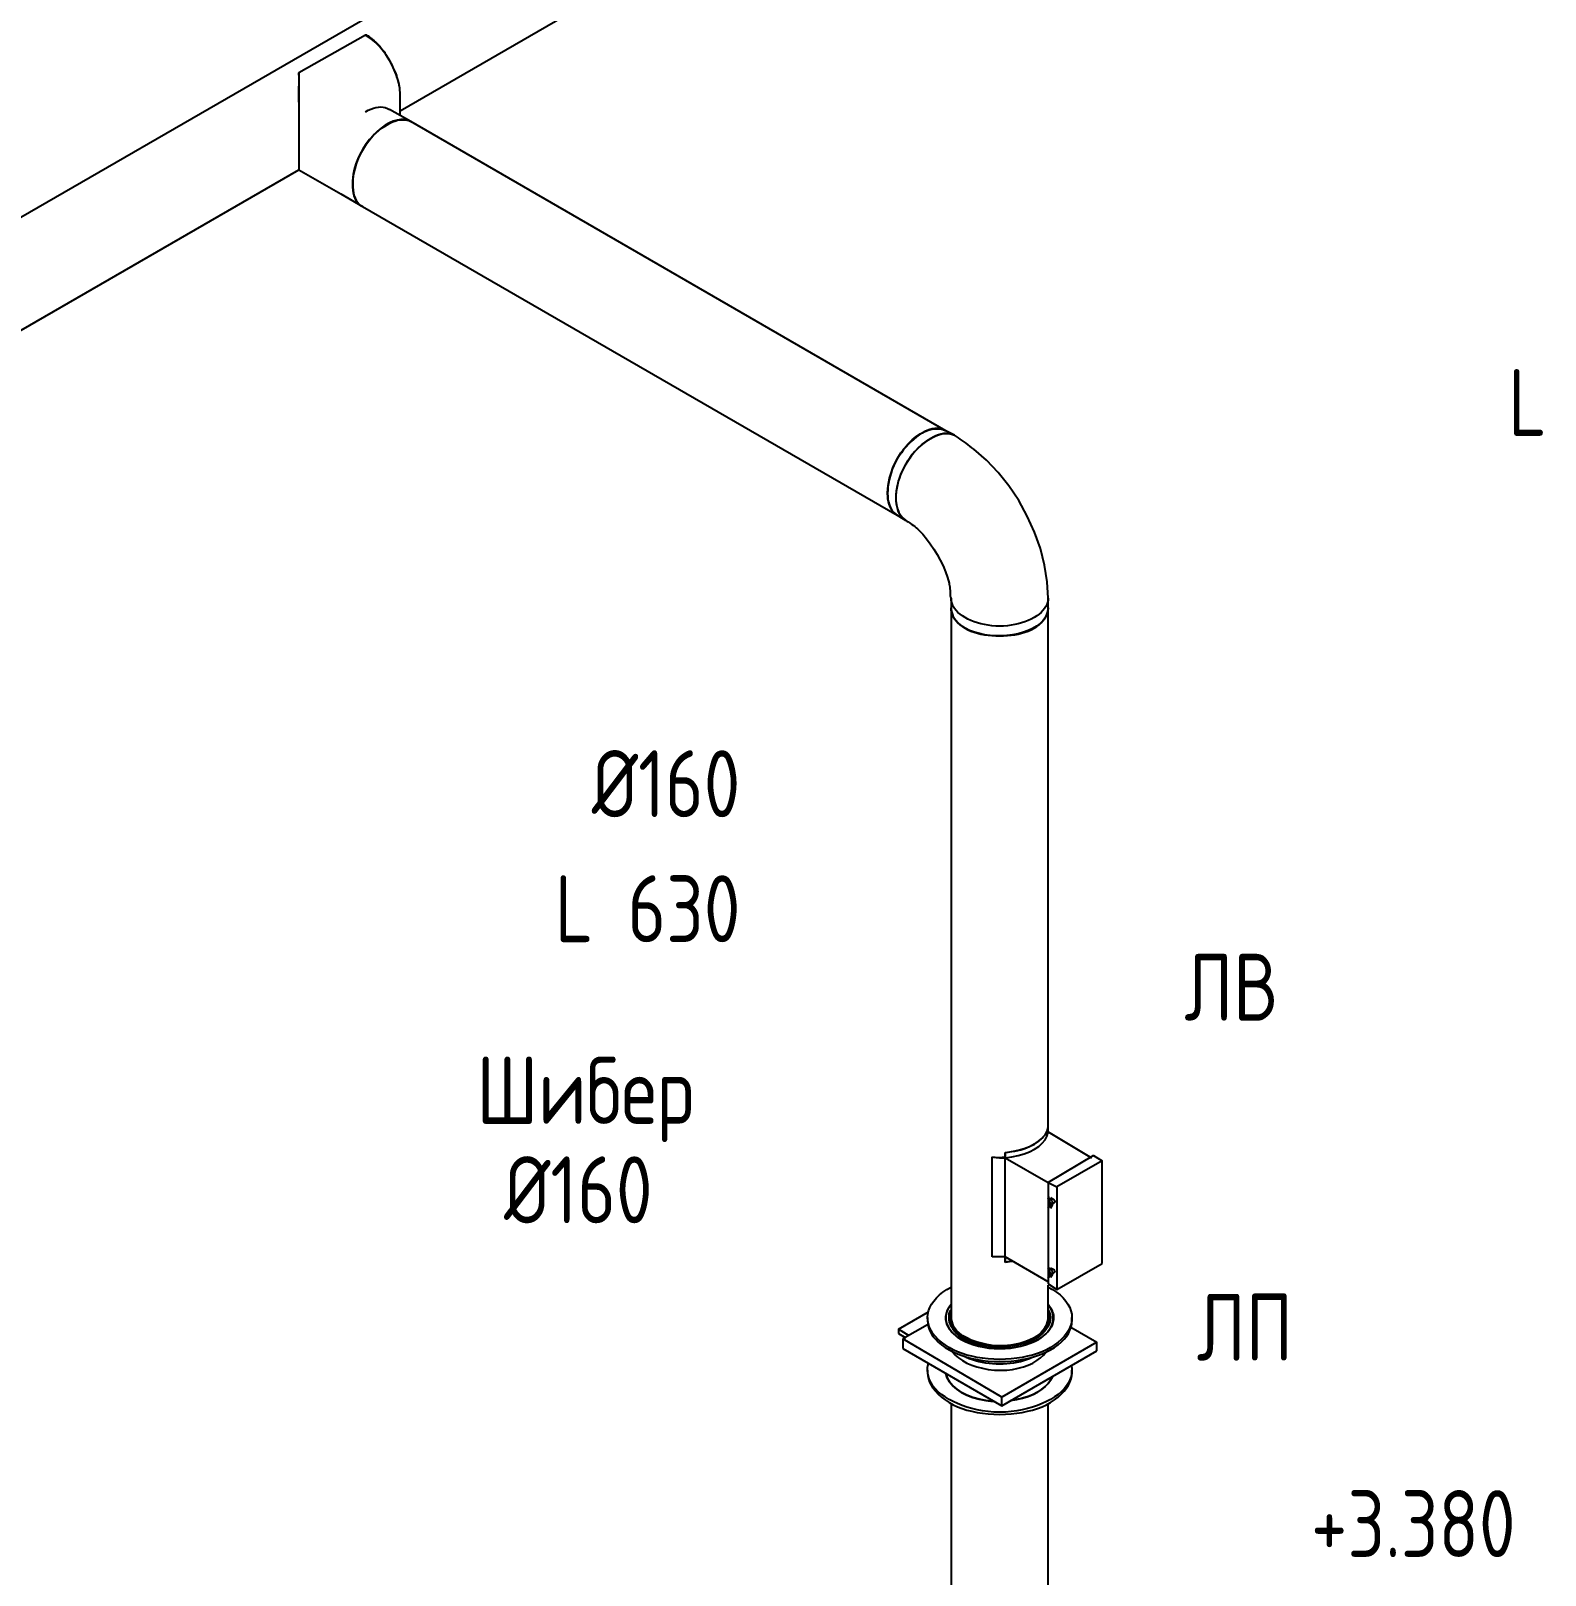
# Model space of a CAD drawing. Header units: metres. Extents: x 20 to 415, y 5 to 292.
# Drawn here: x 185.73 to 209.27, y 136.54 to 160.54 of the extents above; entities that cross this region are included whole.
import ezdxf

# ---------------------------------------------------------------- set-up
doc = ezdxf.new("R2010")
doc.units = ezdxf.units.M
for name, color, linetype in [('АРМАТУРА', 8, 'Continuous'), ('ВОЗДУХОВОДЫ', 7, 'Continuous'), ('ОБОЗНАЧЕНИЯ', 7, 'Continuous'), ('ОБОРУДОВАНИЕ', 8, 'Continuous')]:
    doc.layers.add(name, color=color, linetype=linetype)
doc.styles.add('GOST', font='isocpeur.ttf')

msp = doc.modelspace()

# ---------------------------------------------------------------- linework, layer by layer
at = {"layer": 'АРМАТУРА'}
for points in [[(200.872, 143.107), (200.976, 143.12), (201.074, 143.14), (201.166, 143.167), (201.251, 143.199), (201.327, 143.237), (201.394, 143.279), (201.45, 143.327), (201.494, 143.378), (201.525, 143.434), (201.543, 143.492)], [(200.872, 143.023), (200.976, 143.037), (201.074, 143.057), (201.166, 143.083), (201.251, 143.116), (201.327, 143.155), (201.394, 143.199), (201.45, 143.249), (201.494, 143.303), (201.525, 143.362), (201.543, 143.425)], [(201.543, 143.476), (201.543, 143.48), (201.543, 143.484), (201.543, 143.487), (201.543, 143.49), (201.543, 143.492), (201.543, 143.495), (201.543, 143.498), (201.543, 143.501), (201.543, 143.505), (201.543, 143.509)], [(201.543, 143.425), (201.543, 143.492)], [(201.543, 143.425), (201.543, 143.43), (201.543, 143.435), (201.543, 143.44), (201.543, 143.445), (201.543, 143.45), (201.543, 143.455), (201.543, 143.46), (201.543, 143.465), (201.543, 143.47), (201.543, 143.476)], [(201.543, 143.408), (201.543, 143.476)], [(201.543, 143.425), (202.213, 143.023)], [(200.872, 143.107), (200.872, 143.023)], [(200.671, 143.04), (200.691, 143.035), (200.711, 143.031), (200.731, 143.029), (200.751, 143.027), (200.772, 143.025), (200.792, 143.024), (200.812, 143.023), (200.832, 143.023), (200.852, 143.023), (200.872, 143.023)], [(200.671, 141.481), (200.671, 143.04)], [(200.872, 143.023), (201.543, 142.637)], [(200.872, 141.481), (200.872, 143.023)], [(202.247, 143.056), (201.543, 142.637)], [(202.381, 142.973), (201.677, 142.57)], [(202.247, 143.056), (202.381, 142.973)], [(202.381, 141.38), (202.381, 142.973)], [(201.543, 142.637), (201.543, 141.062)], [(201.543, 142.637), (201.677, 142.57)], [(201.543, 142.386), (201.559, 142.42)], [(201.593, 142.369), (201.559, 142.386)], [(201.576, 142.369), (201.559, 142.369)], [(201.559, 142.369), (201.559, 142.369), (201.559, 142.368), (201.559, 142.366), (201.559, 142.363), (201.559, 142.361), (201.559, 142.358), (201.559, 142.356), (201.559, 142.354), (201.559, 142.353), (201.559, 142.352), (201.56, 142.347), (201.561, 142.343), (201.563, 142.338), (201.565, 142.334), (201.568, 142.329), (201.57, 142.326), (201.573, 142.323), (201.575, 142.321), (201.576, 142.319), (201.576, 142.319)], [(201.576, 142.403), (201.61, 142.386)], [(201.61, 142.302), (201.61, 142.307), (201.61, 142.311), (201.61, 142.314), (201.61, 142.316), (201.61, 142.319), (201.61, 142.321), (201.61, 142.324), (201.61, 142.327), (201.61, 142.331), (201.61, 142.336), (201.609, 142.34), (201.608, 142.344), (201.606, 142.347), (201.604, 142.35), (201.601, 142.352), (201.599, 142.355), (201.597, 142.358), (201.595, 142.361), (201.593, 142.365), (201.593, 142.369)], [(201.61, 142.386), (201.61, 142.386), (201.61, 142.386)], [(201.61, 142.386), (201.614, 142.385), (201.618, 142.384), (201.621, 142.382), (201.624, 142.379), (201.626, 142.376), (201.629, 142.372), (201.632, 142.367), (201.635, 142.362), (201.639, 142.357), (201.643, 142.352), (201.643, 142.347), (201.643, 142.343), (201.643, 142.338), (201.642, 142.334), (201.641, 142.329), (201.64, 142.326), (201.638, 142.323), (201.635, 142.321), (201.631, 142.319), (201.626, 142.319)], [(201.677, 142.57), (201.677, 140.978)], [(201.543, 142.252), (201.576, 142.319)], [(201.559, 142.252), (201.593, 142.319)], [(201.61, 142.302), (201.576, 142.235)], [(201.593, 142.302), (201.593, 142.302), (201.595, 142.302), (201.597, 142.302), (201.599, 142.302), (201.601, 142.302), (201.604, 142.302), (201.606, 142.302), (201.608, 142.302), (201.609, 142.302), (201.61, 142.302)], [(200.872, 141.481), (200.852, 141.481), (200.832, 141.481), (200.812, 141.481), (200.792, 141.481), (200.772, 141.481), (200.751, 141.481), (200.731, 141.481), (200.711, 141.481), (200.691, 141.481), (200.671, 141.481)], [(200.872, 141.481), (200.872, 141.397)], [(201.543, 141.095), (200.872, 141.481)], [(200.99, 141.414), (200.975, 141.413), (200.961, 141.412), (200.948, 141.41), (200.936, 141.408), (200.925, 141.405), (200.914, 141.403), (200.903, 141.401), (200.892, 141.399), (200.882, 141.398), (200.872, 141.397)], [(201.677, 140.978), (202.381, 141.38)], [(201.543, 141.296), (201.559, 141.33)], [(201.543, 141.162), (201.576, 141.229)], [(201.593, 141.28), (201.559, 141.296)], [(201.559, 141.28), (201.559, 141.263), (201.56, 141.258), (201.561, 141.253), (201.563, 141.248), (201.565, 141.244), (201.568, 141.24), (201.57, 141.236), (201.573, 141.234), (201.575, 141.231), (201.576, 141.23), (201.576, 141.229)], [(201.576, 141.28), (201.559, 141.28)], [(201.559, 141.162), (201.593, 141.229)], [(201.576, 141.313), (201.61, 141.296)], [(201.61, 141.213), (201.576, 141.162)], [(201.61, 141.213), (201.61, 141.217), (201.61, 141.221), (201.61, 141.224), (201.61, 141.227), (201.61, 141.229), (201.61, 141.232), (201.61, 141.235), (201.61, 141.238), (201.61, 141.242), (201.61, 141.246), (201.609, 141.251), (201.608, 141.256), (201.606, 141.261), (201.604, 141.265), (201.601, 141.269), (201.599, 141.273), (201.597, 141.276), (201.595, 141.278), (201.593, 141.279), (201.593, 141.28)], [(201.593, 141.213), (201.593, 141.213), (201.595, 141.213), (201.597, 141.213), (201.599, 141.213), (201.601, 141.213), (201.604, 141.213), (201.606, 141.213), (201.608, 141.213), (201.609, 141.213), (201.61, 141.213)], [(201.61, 141.296), (201.615, 141.296), (201.62, 141.293), (201.624, 141.289), (201.629, 141.284), (201.633, 141.278), (201.636, 141.271), (201.639, 141.264), (201.641, 141.258), (201.643, 141.252), (201.643, 141.246)], [(201.643, 141.246), (201.643, 141.246), (201.642, 141.244), (201.64, 141.243), (201.637, 141.24), (201.635, 141.238), (201.632, 141.235), (201.63, 141.233), (201.628, 141.231), (201.627, 141.23), (201.626, 141.229)], [(201.543, 141.062), (201.677, 140.978)]]:
    msp.add_lwpolyline(points, dxfattribs=at)
at = {"layer": 'ВОЗДУХОВОДЫ'}
for points in [[(198.693, 165.216), (161.884, 143.978)], [(191.469, 159.299), (199.447, 163.908)], [(190.932, 160.472), (189.893, 159.885)], [(191.452, 159.684), (191.452, 159.685), (191.452, 159.686), (191.452, 159.688), (191.452, 159.691), (191.452, 159.695), (191.452, 159.699), (191.452, 159.703), (191.452, 159.708), (191.452, 159.713), (191.452, 159.718), (191.447, 159.728), (191.444, 159.738), (191.441, 159.748), (191.438, 159.758), (191.435, 159.768), (191.433, 159.778), (191.43, 159.788), (191.427, 159.798), (191.423, 159.808), (191.418, 159.818), (191.418, 159.828), (191.417, 159.838), (191.414, 159.849), (191.412, 159.859), (191.408, 159.869), (191.404, 159.879), (191.4, 159.889), (191.395, 159.899), (191.39, 159.909), (191.385, 159.919), (191.38, 159.929), (191.375, 159.939), (191.37, 159.949), (191.366, 159.958), (191.362, 159.967), (191.358, 159.976), (191.356, 159.984), (191.353, 159.991), (191.352, 159.997), (191.351, 160.003), (191.346, 160.012), (191.341, 160.021), (191.336, 160.029), (191.331, 160.037), (191.326, 160.045), (191.321, 160.052), (191.316, 160.06), (191.311, 160.068), (191.306, 160.077), (191.301, 160.087), (191.301, 160.092), (191.299, 160.097), (191.297, 160.102), (191.294, 160.107), (191.291, 160.112), (191.287, 160.117), (191.282, 160.122), (191.278, 160.127), (191.273, 160.132), (191.268, 160.137), (191.263, 160.146), (191.258, 160.155), (191.253, 160.163), (191.249, 160.17), (191.245, 160.177), (191.241, 160.183), (191.238, 160.188), (191.236, 160.194), (191.235, 160.199), (191.234, 160.204), (191.229, 160.209), (191.224, 160.214), (191.219, 160.219), (191.214, 160.224), (191.209, 160.229), (191.204, 160.234), (191.199, 160.239), (191.194, 160.244), (191.189, 160.249), (191.184, 160.254), (191.179, 160.264), (191.174, 160.272), (191.169, 160.28), (191.164, 160.288), (191.159, 160.294), (191.154, 160.3), (191.149, 160.306), (191.144, 160.311), (191.139, 160.316), (191.134, 160.321), (191.129, 160.322), (191.124, 160.323), (191.119, 160.325), (191.114, 160.328), (191.111, 160.332), (191.107, 160.336), (191.104, 160.34), (191.102, 160.345), (191.101, 160.35), (191.1, 160.355), (191.095, 160.359), (191.09, 160.363), (191.085, 160.366), (191.081, 160.369), (191.077, 160.372), (191.074, 160.374), (191.07, 160.377), (191.068, 160.38), (191.067, 160.384), (191.066, 160.388), (191.062, 160.389), (191.058, 160.39), (191.055, 160.392), (191.052, 160.394), (191.05, 160.397), (191.047, 160.399), (191.045, 160.402), (191.041, 160.403), (191.037, 160.405), (191.033, 160.405), (191.032, 160.41), (191.031, 160.413), (191.029, 160.416), (191.027, 160.418), (191.025, 160.42), (191.022, 160.421), (191.02, 160.421), (191.018, 160.422), (191.017, 160.422), (191.016, 160.422), (191.012, 160.422), (191.008, 160.424), (191.005, 160.425), (191.003, 160.428), (191.002, 160.43), (191, 160.433), (191, 160.435), (191, 160.437), (190.999, 160.438), (190.999, 160.439), (190.995, 160.439), (190.991, 160.439), (190.988, 160.439), (190.986, 160.44), (190.985, 160.441), (190.984, 160.442), (190.983, 160.444), (190.983, 160.447), (190.983, 160.451), (190.983, 160.455), (190.982, 160.455), (190.981, 160.455), (190.979, 160.455), (190.977, 160.455), (190.974, 160.455), (190.972, 160.455), (190.97, 160.455), (190.968, 160.455), (190.966, 160.455), (190.949, 160.455), (190.949, 160.46), (190.949, 160.464), (190.949, 160.466), (190.949, 160.469), (190.949, 160.47), (190.949, 160.471), (190.949, 160.472), (190.949, 160.472), (190.949, 160.472), (190.949, 160.472), (190.945, 160.472), (190.941, 160.472), (190.938, 160.472), (190.936, 160.472), (190.935, 160.472), (190.934, 160.472), (190.933, 160.472), (190.933, 160.472), (190.932, 160.472), (190.932, 160.472)], [(191.469, 159.55), (191.461, 159.649), (191.44, 159.754), (191.407, 159.861), (191.362, 159.969), (191.308, 160.074), (191.244, 160.174), (191.174, 160.267), (191.098, 160.349), (191.017, 160.418), (190.932, 160.472)], [(189.893, 159.885), (189.889, 159.88), (189.887, 159.875), (189.886, 159.87), (189.886, 159.865), (189.887, 159.86), (189.888, 159.855), (189.89, 159.85), (189.892, 159.845), (189.893, 159.84), (189.893, 159.835), (189.893, 159.825), (189.893, 159.813), (189.893, 159.801), (189.893, 159.788), (189.893, 159.774), (189.893, 159.76), (189.893, 159.746), (189.893, 159.731), (189.893, 159.716), (189.893, 159.701), (189.889, 159.666), (189.887, 159.63), (189.886, 159.595), (189.886, 159.559), (189.887, 159.523), (189.888, 159.486), (189.89, 159.449), (189.892, 159.411), (189.893, 159.372), (189.893, 159.332), (189.893, 159.307), (189.893, 159.282), (189.893, 159.256), (189.893, 159.231), (189.893, 159.205), (189.893, 159.178), (189.893, 159.151), (189.893, 159.123), (189.893, 159.094), (189.893, 159.064), (189.893, 159.043), (189.893, 159.022), (189.893, 159), (189.893, 158.978), (189.893, 158.955), (189.893, 158.932), (189.893, 158.91), (189.893, 158.888), (189.893, 158.867), (189.893, 158.846), (189.893, 158.827), (189.893, 158.808), (189.893, 158.79), (189.893, 158.772), (189.893, 158.754), (189.893, 158.736), (189.893, 158.719), (189.893, 158.7), (189.893, 158.681), (189.893, 158.662), (189.893, 158.614), (189.893, 158.569), (189.893, 158.53), (189.893, 158.494), (189.893, 158.463), (189.893, 158.436), (189.893, 158.414), (189.893, 158.397), (189.893, 158.384), (189.893, 158.377)], [(189.893, 159.885), (189.893, 159.852), (189.893, 159.851), (189.893, 159.85), (189.893, 159.848), (189.893, 159.846), (189.893, 159.844), (189.893, 159.841), (189.893, 159.839), (189.893, 159.837), (189.893, 159.836), (189.893, 159.835), (189.893, 159.835), (189.893, 159.833), (189.893, 159.832), (189.893, 159.829), (189.893, 159.827), (189.893, 159.824), (189.893, 159.822), (189.893, 159.82), (189.893, 159.819), (189.893, 159.818), (189.893, 159.818), (189.893, 159.817), (189.893, 159.815), (189.893, 159.812), (189.893, 159.81), (189.893, 159.807), (189.893, 159.805), (189.893, 159.803), (189.893, 159.802), (189.893, 159.802), (189.893, 159.797), (189.893, 159.792), (189.893, 159.787), (189.893, 159.783), (189.893, 159.779), (189.893, 159.775), (189.893, 159.772), (189.893, 159.77), (189.893, 159.769), (189.893, 159.768), (189.893, 159.764), (189.893, 159.76), (189.893, 159.757), (189.893, 159.754), (189.893, 159.751), (189.893, 159.749), (189.893, 159.746), (189.893, 159.743), (189.893, 159.739), (189.893, 159.735), (189.893, 159.73), (189.893, 159.724), (189.893, 159.719), (189.893, 159.714), (189.893, 159.709), (189.893, 159.704), (189.893, 159.699), (189.893, 159.694), (189.893, 159.689), (189.893, 159.684), (189.893, 159.679), (189.893, 159.674), (189.893, 159.669), (189.893, 159.664), (189.893, 159.659), (189.893, 159.654), (189.893, 159.649), (189.893, 159.644), (189.893, 159.639), (189.893, 159.634), (189.893, 159.628), (189.893, 159.622), (189.893, 159.615), (189.893, 159.608), (189.893, 159.6), (189.893, 159.593), (189.893, 159.586), (189.893, 159.579), (189.893, 159.572), (189.893, 159.567), (189.893, 159.561), (189.893, 159.555), (189.893, 159.548), (189.893, 159.541), (189.893, 159.533), (189.893, 159.526), (189.893, 159.519), (189.893, 159.512), (189.893, 159.505), (189.893, 159.5), (189.893, 159.49), (189.893, 159.482), (189.893, 159.473), (189.893, 159.466), (189.893, 159.458), (189.893, 159.45), (189.893, 159.443), (189.893, 159.435), (189.893, 159.426), (189.893, 159.416), (189.893, 159.406), (189.893, 159.396), (189.893, 159.386), (189.893, 159.375), (189.893, 159.364), (189.893, 159.352), (189.893, 159.34), (189.893, 159.327), (189.893, 159.313), (189.893, 159.299), (189.893, 159.288), (189.893, 159.277), (189.893, 159.265), (189.893, 159.252), (189.893, 159.238), (189.893, 159.224), (189.893, 159.21), (189.893, 159.195), (189.893, 159.18), (189.893, 159.165), (189.893, 159.145), (189.893, 159.126), (189.893, 159.108), (189.893, 159.09), (189.893, 159.072), (189.893, 159.055), (189.893, 159.037), (189.893, 159.019), (189.893, 159), (189.893, 158.98), (189.893, 158.965), (189.893, 158.948), (189.893, 158.931), (189.893, 158.913), (189.893, 158.894), (189.893, 158.875), (189.893, 158.856), (189.893, 158.836), (189.893, 158.816), (189.893, 158.796), (189.893, 158.781), (189.893, 158.766), (189.893, 158.751), (189.893, 158.736), (189.893, 158.72), (189.893, 158.705), (189.893, 158.69), (189.893, 158.675), (189.893, 158.66), (189.893, 158.645), (189.893, 158.63), (189.893, 158.615), (189.893, 158.6), (189.893, 158.586), (189.893, 158.572), (189.893, 158.558), (189.893, 158.545), (189.893, 158.533), (189.893, 158.521), (189.893, 158.511), (189.893, 158.501), (189.893, 158.491), (189.893, 158.481), (189.893, 158.472), (189.893, 158.463), (189.893, 158.454), (189.893, 158.446), (189.893, 158.439), (189.893, 158.433), (189.893, 158.427), (189.893, 158.423), (189.893, 158.419), (189.893, 158.416), (189.893, 158.413), (189.893, 158.41), (189.893, 158.408), (189.893, 158.405), (189.893, 158.402), (189.893, 158.398), (189.893, 158.394)], [(191.469, 159.232), (191.469, 159.55)], [(191.636, 159.131), (191.589, 159.151), (191.537, 159.162), (191.481, 159.162), (191.423, 159.153), (191.362, 159.135), (191.3, 159.108), (191.237, 159.072), (191.174, 159.028), (191.111, 158.975), (191.05, 158.913), (190.992, 158.85), (190.939, 158.782), (190.892, 158.709), (190.851, 158.633), (190.815, 158.555), (190.786, 158.475), (190.762, 158.395), (190.745, 158.315), (190.735, 158.236), (190.731, 158.159)], [(190.882, 157.807), (190.853, 157.825), (190.828, 157.847), (190.805, 157.873), (190.786, 157.904), (190.769, 157.939), (190.755, 157.977), (190.745, 158.018), (190.737, 158.063), (190.733, 158.11), (190.731, 158.159), (190.733, 158.21), (190.737, 158.261), (190.745, 158.313), (190.755, 158.366), (190.769, 158.419), (190.786, 158.472), (190.805, 158.524), (190.828, 158.576), (190.853, 158.628), (190.882, 158.679), (190.913, 158.732), (190.946, 158.783), (190.981, 158.831), (191.018, 158.876), (191.056, 158.917), (191.096, 158.956), (191.137, 158.992), (191.179, 159.025), (191.223, 159.054), (191.268, 159.081), (191.308, 159.104), (191.348, 159.123), (191.387, 159.138), (191.426, 159.149), (191.465, 159.156), (191.502, 159.159), (191.538, 159.158), (191.572, 159.153), (191.605, 159.144), (191.636, 159.131)], [(190.932, 159.282), (190.973, 159.305), (191.013, 159.324), (191.052, 159.339), (191.091, 159.349), (191.129, 159.355), (191.167, 159.357), (191.203, 159.354), (191.237, 159.346), (191.27, 159.333), (191.301, 159.316)], [(191.636, 159.131), (191.301, 159.316)], [(199.95, 154.32), (191.636, 159.131)], [(162.655, 142.654), (189.893, 158.377)], [(189.893, 158.377), (190.547, 158.008)], [(190.547, 158.008), (190.882, 157.807)], [(190.731, 158.159), (190.733, 158.11), (190.737, 158.063), (190.745, 158.018), (190.755, 157.977), (190.769, 157.939), (190.786, 157.904), (190.805, 157.873), (190.828, 157.847), (190.853, 157.825), (190.882, 157.807)], [(190.882, 157.807), (199.196, 153.013)], [(199.95, 154.32), (199.919, 154.338), (199.886, 154.351), (199.852, 154.359), (199.816, 154.362), (199.778, 154.36), (199.74, 154.354), (199.701, 154.344), (199.662, 154.329), (199.622, 154.31), (199.582, 154.287), (199.537, 154.26), (199.493, 154.229), (199.451, 154.195), (199.41, 154.157), (199.37, 154.117), (199.332, 154.075), (199.295, 154.03), (199.26, 153.983), (199.227, 153.934), (199.196, 153.885), (199.167, 153.834), (199.142, 153.781), (199.119, 153.727), (199.099, 153.672), (199.083, 153.616), (199.069, 153.561), (199.059, 153.506), (199.051, 153.452), (199.047, 153.4), (199.045, 153.348), (199.047, 153.304), (199.051, 153.26), (199.059, 153.219), (199.069, 153.18), (199.083, 153.143), (199.099, 153.109), (199.119, 153.079), (199.142, 153.053), (199.167, 153.031), (199.196, 153.013)], [(199.045, 153.348), (199.049, 153.425), (199.059, 153.504), (199.076, 153.585), (199.099, 153.666), (199.129, 153.746), (199.165, 153.826), (199.206, 153.904), (199.253, 153.98), (199.306, 154.052), (199.364, 154.119), (199.425, 154.18), (199.487, 154.232), (199.551, 154.275), (199.614, 154.308), (199.676, 154.333), (199.737, 154.349), (199.795, 154.355), (199.851, 154.353), (199.903, 154.341), (199.95, 154.32)], [(199.716, 154.203), (199.651, 154.164), (199.588, 154.116), (199.527, 154.061), (199.469, 154), (199.414, 153.933), (199.363, 153.862), (199.317, 153.787), (199.276, 153.709), (199.241, 153.63), (199.213, 153.549), (199.192, 153.466), (199.178, 153.385), (199.173, 153.309), (199.174, 153.237), (199.183, 153.17), (199.2, 153.109), (199.222, 153.054), (199.252, 153.005), (199.288, 152.963), (199.33, 152.929)], [(199.33, 152.929), (199.301, 152.947), (199.276, 152.969), (199.253, 152.996), (199.234, 153.027), (199.217, 153.061), (199.203, 153.099), (199.193, 153.141), (199.185, 153.185), (199.181, 153.232), (199.179, 153.281), (199.181, 153.332), (199.185, 153.384), (199.193, 153.436), (199.203, 153.488), (199.217, 153.541), (199.234, 153.594), (199.253, 153.646), (199.276, 153.699), (199.301, 153.75), (199.33, 153.801), (199.361, 153.855), (199.394, 153.905), (199.429, 153.953), (199.466, 153.998), (199.504, 154.04), (199.544, 154.078), (199.585, 154.114), (199.627, 154.147), (199.671, 154.176), (199.716, 154.203), (199.756, 154.226), (199.796, 154.245), (199.835, 154.26), (199.874, 154.272), (199.913, 154.279), (199.95, 154.282), (199.986, 154.281), (200.02, 154.276), (200.053, 154.266), (200.084, 154.253)], [(200.084, 154.253), (200.053, 154.266), (200.02, 154.276), (199.986, 154.281), (199.95, 154.282), (199.913, 154.279), (199.874, 154.272), (199.835, 154.26), (199.796, 154.245), (199.756, 154.226), (199.716, 154.203)], [(200.084, 154.253), (199.95, 154.32)], [(201.543, 151.722), (201.528, 151.977), (201.487, 152.235), (201.42, 152.493), (201.329, 152.749), (201.216, 152.998), (201.083, 153.238), (200.932, 153.465), (200.764, 153.676), (200.581, 153.867), (200.386, 154.036), (200.356, 154.06), (200.326, 154.084), (200.296, 154.107), (200.265, 154.129), (200.235, 154.151), (200.205, 154.172), (200.175, 154.193), (200.145, 154.213), (200.115, 154.233), (200.084, 154.253)], [(199.196, 153.013), (199.167, 153.031), (199.142, 153.053), (199.119, 153.079), (199.099, 153.109), (199.083, 153.143), (199.069, 153.18), (199.059, 153.219), (199.051, 153.26), (199.047, 153.304), (199.045, 153.348)], [(199.196, 153.013), (199.33, 152.929)], [(199.33, 152.929), (199.346, 152.919), (199.364, 152.907), (199.383, 152.895), (199.403, 152.881), (199.424, 152.866), (199.446, 152.851), (199.468, 152.834), (199.49, 152.817), (199.511, 152.798), (199.531, 152.778), (199.591, 152.714), (199.651, 152.643), (199.709, 152.566), (199.764, 152.485), (199.816, 152.399), (199.864, 152.311), (199.908, 152.222), (199.945, 152.133), (199.977, 152.044), (200.001, 151.957), (200.005, 151.937), (200.009, 151.919), (200.012, 151.9), (200.014, 151.882), (200.015, 151.865), (200.016, 151.847), (200.017, 151.829), (200.017, 151.811), (200.017, 151.792), (200.017, 151.773), (200.017, 151.768), (200.018, 151.763), (200.018, 151.758), (200.018, 151.753), (200.02, 151.748), (200.021, 151.742), (200.023, 151.737), (200.026, 151.732), (200.03, 151.727), (200.034, 151.722)], [(200.034, 151.722), (200.034, 151.572)], [(201.543, 151.722), (201.54, 151.688), (201.533, 151.654), (201.521, 151.621), (201.505, 151.59), (201.484, 151.559), (201.459, 151.529), (201.431, 151.501), (201.399, 151.473), (201.363, 151.446), (201.325, 151.421), (201.278, 151.397), (201.23, 151.375), (201.18, 151.355), (201.129, 151.337), (201.076, 151.322), (201.021, 151.31), (200.964, 151.3), (200.907, 151.292), (200.848, 151.288), (200.788, 151.287), (200.728, 151.288), (200.668, 151.292), (200.609, 151.3), (200.551, 151.31), (200.495, 151.322), (200.441, 151.337), (200.389, 151.355), (200.34, 151.375), (200.294, 151.397), (200.252, 151.421), (200.209, 151.446), (200.171, 151.473), (200.138, 151.501), (200.11, 151.529), (200.087, 151.559), (200.067, 151.59), (200.053, 151.621), (200.042, 151.654), (200.036, 151.688), (200.034, 151.722)], [(201.543, 151.572), (201.543, 151.722)], [(200.034, 151.572), (200.034, 140.542)], [(200.252, 151.253), (200.209, 151.279), (200.171, 151.307), (200.138, 151.337), (200.11, 151.368), (200.087, 151.4), (200.067, 151.433), (200.053, 151.467), (200.042, 151.501), (200.036, 151.536), (200.034, 151.572)], [(200.034, 151.572), (200.036, 151.536), (200.042, 151.501), (200.053, 151.467), (200.067, 151.433), (200.087, 151.4), (200.11, 151.368), (200.138, 151.337), (200.171, 151.307), (200.209, 151.279), (200.252, 151.253), (200.294, 151.229), (200.34, 151.209), (200.389, 151.191), (200.441, 151.176), (200.495, 151.163), (200.551, 151.153), (200.609, 151.145), (200.668, 151.14), (200.728, 151.137), (200.788, 151.136), (200.848, 151.137), (200.907, 151.14), (200.964, 151.145), (201.021, 151.153), (201.076, 151.163), (201.129, 151.176), (201.18, 151.191), (201.23, 151.209), (201.278, 151.229), (201.325, 151.253), (201.363, 151.279), (201.399, 151.307), (201.431, 151.337), (201.459, 151.368), (201.484, 151.4), (201.505, 151.433), (201.521, 151.467), (201.533, 151.501), (201.54, 151.536), (201.543, 151.572)], [(201.543, 151.572), (201.537, 151.517), (201.521, 151.465), (201.495, 151.416), (201.46, 151.37), (201.415, 151.326), (201.362, 151.287), (201.3, 151.251), (201.232, 151.219), (201.156, 151.192), (201.073, 151.169), (200.987, 151.152), (200.899, 151.141), (200.812, 151.136), (200.724, 151.136), (200.638, 151.142), (200.553, 151.154), (200.472, 151.171), (200.394, 151.193), (200.32, 151.22), (200.252, 151.253)], [(201.543, 143.476), (201.543, 151.572)], [(201.325, 143.241), (201.359, 143.261), (201.391, 143.283), (201.42, 143.306), (201.447, 143.329), (201.471, 143.354), (201.493, 143.38), (201.51, 143.406), (201.525, 143.434), (201.536, 143.463), (201.543, 143.492)], [(201.543, 143.425), (201.543, 143.43), (201.543, 143.435), (201.543, 143.44), (201.543, 143.445), (201.543, 143.45), (201.543, 143.455), (201.543, 143.46), (201.543, 143.465), (201.543, 143.47), (201.543, 143.476)], [(200.872, 143.107), (200.922, 143.112), (200.972, 143.119), (201.022, 143.127), (201.07, 143.137), (201.117, 143.149), (201.163, 143.162), (201.207, 143.178), (201.249, 143.196), (201.288, 143.217), (201.325, 143.241)], [(200.872, 143.04), (200.872, 143.107)], [(200.671, 143.04), (200.691, 143.035), (200.711, 143.032), (200.731, 143.029), (200.751, 143.028), (200.772, 143.027), (200.792, 143.028), (200.812, 143.029), (200.832, 143.032), (200.852, 143.035), (200.872, 143.04)], [(200.872, 141.397), (200.872, 141.481)], [(201.543, 140.542), (201.543, 141.045)], [(200.034, 140.542), (200.036, 140.507), (200.042, 140.472), (200.053, 140.438), (200.067, 140.404), (200.087, 140.37), (200.11, 140.338), (200.138, 140.307), (200.171, 140.278), (200.209, 140.25), (200.252, 140.224), (200.294, 140.2), (200.34, 140.179), (200.389, 140.162), (200.441, 140.146), (200.495, 140.134), (200.551, 140.124), (200.609, 140.116), (200.668, 140.111), (200.728, 140.107), (200.788, 140.106)], [(200.788, 140.106), (200.848, 140.107), (200.907, 140.111), (200.964, 140.116), (201.021, 140.124), (201.076, 140.134), (201.129, 140.146), (201.18, 140.162), (201.23, 140.179), (201.278, 140.2), (201.325, 140.224), (201.363, 140.25), (201.399, 140.278), (201.431, 140.307), (201.459, 140.338), (201.484, 140.37), (201.505, 140.404), (201.521, 140.438), (201.533, 140.472), (201.54, 140.507), (201.543, 140.542)], [(200.034, 139.201), (200.034, 135.581)], [(201.543, 135.581), (201.543, 139.201)]]:
    msp.add_lwpolyline(points, dxfattribs=at)
at = {"layer": 'ОБОРУДОВАНИЕ'}
for points in [[(199.665, 140.542), (199.669, 140.593), (199.681, 140.644), (199.701, 140.695), (199.728, 140.746), (199.762, 140.796), (199.803, 140.844), (199.851, 140.89), (199.906, 140.934), (199.967, 140.974), (200.034, 141.012)], [(201.543, 141.012), (201.61, 140.974), (201.671, 140.934), (201.726, 140.89), (201.774, 140.844), (201.815, 140.796), (201.849, 140.746), (201.876, 140.695), (201.896, 140.644), (201.907, 140.593), (201.911, 140.542)], [(200.034, 140.743), (199.999, 140.697), (199.973, 140.649), (199.957, 140.601), (199.95, 140.552), (199.952, 140.502), (199.963, 140.454), (199.982, 140.406), (200.008, 140.36), (200.043, 140.316), (200.084, 140.274), (200.133, 140.235), (200.188, 140.2), (200.249, 140.168), (200.315, 140.139), (200.386, 140.115), (200.461, 140.094), (200.539, 140.078), (200.62, 140.066), (200.704, 140.059), (200.788, 140.056)], [(199.95, 140.542), (199.951, 140.562), (199.954, 140.582), (199.959, 140.603), (199.965, 140.623), (199.973, 140.643), (199.983, 140.663), (199.994, 140.683), (200.006, 140.703), (200.02, 140.723), (200.034, 140.743)], [(200.001, 140.542), (200.001, 140.553), (200.001, 140.564), (200.001, 140.576), (200.003, 140.588), (200.005, 140.601), (200.008, 140.613), (200.012, 140.626), (200.018, 140.638), (200.025, 140.649), (200.034, 140.66)], [(200.034, 140.66), (200.018, 140.619), (200.008, 140.578), (200.005, 140.536), (200.008, 140.494), (200.017, 140.452), (200.033, 140.411), (200.054, 140.371), (200.081, 140.331), (200.114, 140.293), (200.151, 140.257), (200.199, 140.224), (200.252, 140.195), (200.308, 140.169), (200.369, 140.148), (200.432, 140.129), (200.499, 140.115), (200.568, 140.104), (200.64, 140.096), (200.714, 140.091), (200.788, 140.09)], [(200.788, 140.056), (200.873, 140.059), (200.956, 140.066), (201.038, 140.078), (201.116, 140.094), (201.191, 140.115), (201.262, 140.139), (201.328, 140.168), (201.389, 140.2), (201.444, 140.235), (201.492, 140.274), (201.534, 140.316), (201.567, 140.36), (201.592, 140.406), (201.609, 140.454), (201.618, 140.502), (201.619, 140.552), (201.612, 140.601), (201.597, 140.649), (201.574, 140.697), (201.543, 140.743)], [(200.788, 140.09), (200.863, 140.091), (200.935, 140.096), (201.005, 140.104), (201.072, 140.115), (201.136, 140.129), (201.198, 140.148), (201.256, 140.169), (201.31, 140.195), (201.361, 140.224), (201.409, 140.257), (201.451, 140.293), (201.487, 140.331), (201.517, 140.371), (201.54, 140.411), (201.557, 140.452), (201.568, 140.494), (201.572, 140.536), (201.569, 140.578), (201.559, 140.619), (201.543, 140.66)], [(201.543, 140.743), (201.557, 140.723), (201.571, 140.703), (201.583, 140.683), (201.594, 140.663), (201.604, 140.643), (201.611, 140.623), (201.618, 140.603), (201.623, 140.582), (201.625, 140.562), (201.626, 140.542)], [(201.543, 140.66), (201.548, 140.649), (201.553, 140.638), (201.557, 140.626), (201.562, 140.613), (201.566, 140.601), (201.569, 140.588), (201.572, 140.576), (201.574, 140.564), (201.576, 140.553), (201.576, 140.542)], [(199.213, 140.358), (199.682, 140.626)], [(199.665, 140.425), (199.28, 140.207)], [(199.665, 140.542), (199.665, 140.492)], [(200.788, 139.888), (200.698, 139.89), (200.61, 139.896), (200.523, 139.906), (200.439, 139.92), (200.357, 139.937), (200.278, 139.957), (200.202, 139.981), (200.131, 140.009), (200.063, 140.039), (200.001, 140.073), (199.938, 140.114), (199.882, 140.155), (199.832, 140.199), (199.789, 140.243), (199.751, 140.289), (199.721, 140.336), (199.697, 140.385), (199.679, 140.435), (199.669, 140.488), (199.665, 140.542)], [(199.665, 140.492), (199.669, 140.442), (199.679, 140.392), (199.697, 140.342), (199.721, 140.294), (199.751, 140.247), (199.788, 140.201), (199.832, 140.157), (199.882, 140.115), (199.938, 140.076), (200.001, 140.039), (200.063, 140.006), (200.131, 139.975), (200.202, 139.948), (200.278, 139.924), (200.357, 139.903), (200.439, 139.886), (200.523, 139.873), (200.61, 139.863), (200.698, 139.857), (200.788, 139.855)], [(200.788, 140.056), (200.723, 140.058), (200.658, 140.062), (200.594, 140.069), (200.531, 140.079), (200.47, 140.092), (200.411, 140.107), (200.354, 140.124), (200.3, 140.144), (200.249, 140.166), (200.202, 140.19), (200.154, 140.221), (200.111, 140.253), (200.073, 140.285), (200.041, 140.319), (200.013, 140.354), (199.991, 140.389), (199.973, 140.426), (199.96, 140.464), (199.953, 140.502), (199.95, 140.542)], [(200.788, 140.09), (200.724, 140.091), (200.66, 140.094), (200.598, 140.099), (200.538, 140.107), (200.48, 140.117), (200.425, 140.129), (200.373, 140.145), (200.323, 140.163), (200.277, 140.183), (200.235, 140.207), (200.192, 140.237), (200.153, 140.268), (200.118, 140.298), (200.088, 140.33), (200.061, 140.362), (200.04, 140.395), (200.023, 140.43), (200.01, 140.466), (200.003, 140.503), (200.001, 140.542)], [(201.325, 140.224), (201.256, 140.191), (201.181, 140.162), (201.102, 140.138), (201.019, 140.119), (200.933, 140.106), (200.846, 140.099), (200.758, 140.099), (200.671, 140.105), (200.586, 140.119), (200.503, 140.14), (200.421, 140.163), (200.345, 140.19), (200.276, 140.222), (200.215, 140.257), (200.162, 140.297), (200.117, 140.34), (200.082, 140.387), (200.056, 140.436), (200.039, 140.488), (200.034, 140.542)], [(201.576, 140.542), (201.574, 140.503), (201.566, 140.466), (201.554, 140.43), (201.537, 140.395), (201.516, 140.362), (201.489, 140.33), (201.459, 140.298), (201.424, 140.268), (201.385, 140.237), (201.342, 140.207), (201.295, 140.183), (201.245, 140.163), (201.194, 140.145), (201.14, 140.129), (201.084, 140.117), (201.027, 140.107), (200.968, 140.099), (200.909, 140.094), (200.849, 140.091), (200.788, 140.09)], [(201.626, 140.542), (201.624, 140.502), (201.616, 140.464), (201.604, 140.426), (201.586, 140.389), (201.564, 140.354), (201.536, 140.319), (201.503, 140.285), (201.466, 140.253), (201.423, 140.221), (201.375, 140.19), (201.328, 140.166), (201.277, 140.144), (201.223, 140.124), (201.166, 140.107), (201.107, 140.092), (201.046, 140.079), (200.983, 140.069), (200.919, 140.062), (200.854, 140.058), (200.788, 140.056)], [(201.911, 140.542), (201.908, 140.488), (201.898, 140.435), (201.88, 140.385), (201.856, 140.336), (201.826, 140.289), (201.788, 140.243), (201.745, 140.199), (201.695, 140.155), (201.639, 140.114), (201.576, 140.073), (201.513, 140.039), (201.446, 140.009), (201.374, 139.981), (201.299, 139.957), (201.22, 139.937), (201.138, 139.92), (201.054, 139.906), (200.967, 139.896), (200.878, 139.89), (200.788, 139.888)], [(200.788, 139.855), (200.878, 139.857), (200.967, 139.863), (201.054, 139.873), (201.138, 139.886), (201.22, 139.903), (201.299, 139.924), (201.374, 139.948), (201.446, 139.975), (201.513, 140.006), (201.576, 140.039), (201.639, 140.076), (201.695, 140.115), (201.745, 140.157), (201.788, 140.201), (201.826, 140.247), (201.856, 140.294), (201.88, 140.342), (201.898, 140.392), (201.908, 140.442), (201.911, 140.492)], [(201.543, 140.542), (201.54, 140.507), (201.533, 140.472), (201.521, 140.438), (201.505, 140.404), (201.484, 140.37), (201.459, 140.338), (201.431, 140.307), (201.399, 140.278), (201.363, 140.25), (201.325, 140.224)], [(201.911, 140.492), (201.911, 140.542)], [(199.213, 140.358), (199.213, 140.291)], [(199.38, 140.257), (199.213, 140.358)], [(199.213, 140.291), (199.33, 140.224)], [(199.28, 140.207), (199.28, 140.056)], [(200.822, 139.302), (199.28, 140.207)], [(201.895, 140.391), (202.297, 140.157)], [(199.28, 140.056), (200.822, 139.168)], [(200.051, 140.006), (200.096, 139.957), (200.149, 139.912), (200.21, 139.87), (200.278, 139.833), (200.353, 139.8), (200.434, 139.773), (200.52, 139.751), (200.611, 139.734), (200.706, 139.724), (200.805, 139.721)], [(200.805, 139.721), (200.899, 139.724), (200.989, 139.734), (201.076, 139.751), (201.157, 139.773), (201.233, 139.8), (201.302, 139.833), (201.366, 139.87), (201.421, 139.912), (201.47, 139.957), (201.509, 140.006)], [(202.297, 140.157), (200.822, 139.302)], [(200.822, 139.168), (202.297, 140.023)], [(202.297, 140.023), (202.297, 140.157)], [(199.665, 139.721), (199.665, 139.731), (199.665, 139.741), (199.666, 139.751), (199.667, 139.761), (199.668, 139.771), (199.669, 139.781), (199.671, 139.791), (199.674, 139.801), (199.678, 139.811), (199.682, 139.821)], [(199.665, 139.721), (199.665, 139.687)], [(200.788, 139.067), (200.698, 139.07), (200.61, 139.077), (200.523, 139.088), (200.439, 139.104), (200.357, 139.124), (200.278, 139.147), (200.202, 139.173), (200.131, 139.202), (200.063, 139.234), (200.001, 139.268), (199.938, 139.305), (199.882, 139.344), (199.832, 139.386), (199.789, 139.43), (199.751, 139.476), (199.721, 139.523), (199.697, 139.571), (199.679, 139.621), (199.669, 139.671), (199.665, 139.721)], [(200.269, 139.922), (200.315, 139.903), (200.363, 139.886), (200.413, 139.871), (200.464, 139.858), (200.516, 139.847), (200.569, 139.837), (200.623, 139.83), (200.678, 139.825), (200.733, 139.822), (200.788, 139.821)], [(200.788, 139.821), (200.844, 139.822), (200.899, 139.825), (200.953, 139.83), (201.006, 139.837), (201.059, 139.847), (201.109, 139.858), (201.158, 139.871), (201.205, 139.886), (201.25, 139.903), (201.291, 139.922)], [(201.911, 139.721), (201.908, 139.671), (201.898, 139.621), (201.88, 139.571), (201.856, 139.523), (201.826, 139.476), (201.788, 139.43), (201.745, 139.386), (201.695, 139.344), (201.639, 139.305), (201.576, 139.268), (201.513, 139.234), (201.446, 139.202), (201.374, 139.173), (201.299, 139.147), (201.22, 139.124), (201.138, 139.104), (201.054, 139.088), (200.967, 139.077), (200.878, 139.07), (200.788, 139.067)], [(201.895, 139.788), (201.899, 139.782), (201.903, 139.776), (201.906, 139.769), (201.908, 139.762), (201.909, 139.754), (201.91, 139.747), (201.911, 139.74), (201.911, 139.733), (201.911, 139.726), (201.911, 139.721)], [(201.911, 139.687), (201.911, 139.721)], [(199.665, 139.687), (199.669, 139.637), (199.679, 139.587), (199.697, 139.537), (199.721, 139.488), (199.751, 139.44), (199.788, 139.393), (199.832, 139.347), (199.882, 139.302), (199.938, 139.259), (200.001, 139.218), (200.063, 139.184), (200.131, 139.154), (200.202, 139.126), (200.278, 139.102), (200.357, 139.082), (200.439, 139.065), (200.523, 139.051), (200.61, 139.041), (200.698, 139.036), (200.788, 139.034)], [(199.95, 139.671), (199.973, 139.602), (200.009, 139.538), (200.059, 139.479), (200.121, 139.425), (200.193, 139.377), (200.276, 139.335), (200.368, 139.299), (200.468, 139.27), (200.575, 139.249), (200.688, 139.235)], [(200.688, 139.235), (200.575, 139.249), (200.468, 139.27), (200.368, 139.299), (200.276, 139.335), (200.193, 139.377), (200.121, 139.425), (200.059, 139.479), (200.009, 139.538), (199.973, 139.602), (199.95, 139.671)], [(200.788, 139.034), (200.878, 139.036), (200.967, 139.041), (201.054, 139.051), (201.138, 139.065), (201.22, 139.082), (201.299, 139.102), (201.374, 139.126), (201.446, 139.154), (201.513, 139.184), (201.576, 139.218), (201.639, 139.259), (201.695, 139.302), (201.745, 139.347), (201.788, 139.393), (201.826, 139.44), (201.856, 139.488), (201.88, 139.537), (201.898, 139.587), (201.908, 139.637), (201.911, 139.687)], [(200.956, 139.252), (201.054, 139.265), (201.145, 139.285), (201.229, 139.311), (201.307, 139.343), (201.377, 139.379), (201.44, 139.42), (201.495, 139.466), (201.542, 139.514), (201.58, 139.566), (201.61, 139.62)], [(201.61, 139.62), (201.58, 139.566), (201.542, 139.514), (201.495, 139.466), (201.44, 139.42), (201.377, 139.379), (201.307, 139.343), (201.229, 139.311), (201.145, 139.285), (201.054, 139.265), (200.956, 139.252)], [(200.822, 139.168), (200.822, 139.302)]]:
    msp.add_lwpolyline(points, dxfattribs=at)

# ---------------------------------------------------------------- texts
at = {"layer": 'ОБОЗНАЧЕНИЯ', "style": 'GOST', "width": 0.8}
for s, p in [('L 740', (208.692, 154.243)), ('%%c160', (194.447, 148.317)), ('L 630', (193.872, 146.374)), ('ЛВ', (203.659, 145.155)), ('Шибер', (192.653, 143.55)), ('%%c160', (193.083, 142.005)), ('ЛП', (203.852, 139.869)), ('+3.380', (205.627, 136.816))]:
    msp.add_text(s, height=1.0398, dxfattribs=at).set_placement(p)

doc.saveas('drawing.dxf')
